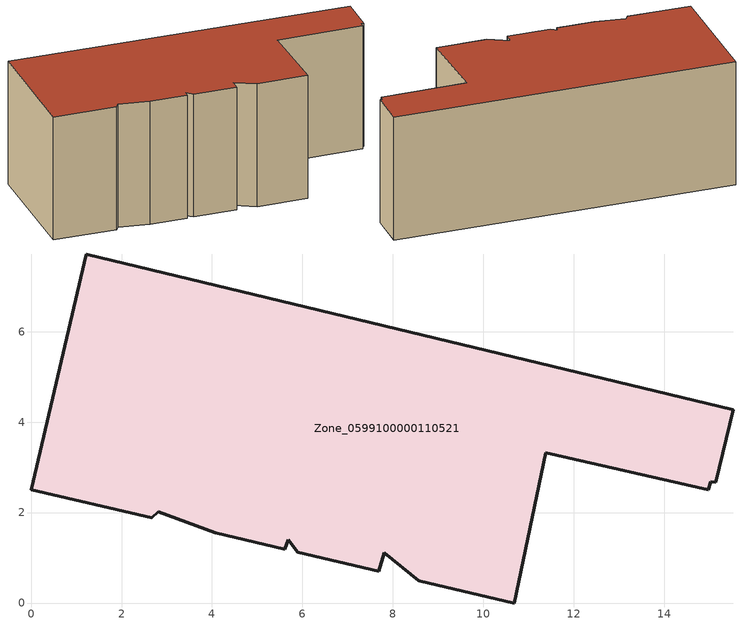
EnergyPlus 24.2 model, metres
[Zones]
Zone_0599100000110521
 floor ground (C_G): 4.07,1.55 2.81,2.02 2.67,1.88 0,2.51 1.22,7.72 15.53,4.28 15.15,2.67 15.03,2.68 14.98,2.5 11.38,3.32 10.68,0 8.57,0.5 7.81,1.11 7.69,0.7 5.89,1.12 5.69,1.4 5.61,1.19 z0
 wall outside (C_F): 1.22,7.72 0,2.51 2.67,1.88 2.81,2.02 4.07,1.55 5.61,1.19 5.69,1.4 5.89,1.12 7.69,0.7 7.81,1.11 8.57,0.5 10.68,0 11.38,3.32 14.98,2.5 15.03,2.68 15.15,2.67 15.53,4.28 1.22,7.72 z0:5.58
 roof outside (C_R): 5.89,1.12 7.69,0.7 7.81,1.11 8.57,0.5 10.68,0 11.38,3.32 14.98,2.5 15.03,2.68 15.15,2.67 15.53,4.28 1.22,7.72 0,2.51 2.67,1.88 2.81,2.02 4.07,1.55 5.61,1.19 5.69,1.4 z5.58
[BUILDING]
Pand.0599100000110521: North Axis=0; Terrain=City; Loads Convergence Tolerance Value=0.04; Temperature Convergence Tolerance Value=0.4; Solar Distribution=FullExterior; Maximum Number of Warmup Days=25; Minimum Number of Warmup Days=1
[Site:Location]
Rotterdam.The.Hague.AP_ZH_NLD Design_Conditions: Latitude=51.96; Longitude=4.45; Time Zone=1; Elevation=-4.5
[SITE:GROUNDTEMPERATURE:BUILDINGSURFACE]
18, 18, 18, 18, 18, 18, 18, 18, 18, 18, 18, 18
[MATERIAL] Thermal Absorptance=0.9; Solar Absorptance=0.7; Visible Absorptance=0.7
Name | Roughness | Thickness | Conductivity | Density | Specific Heat
G.TC.1946 | MediumSmooth | 0.15 | 1 | 540 | 1210
F.TC.1946 | Rough | 0.3 | 0.857143 | 1920 | 840
R.TC.1946 | MediumRough | 0.2 | 0.909091 | 1500 | 1000
[CONSTRUCTION]
C_G: G.TC.1946
C_F: F.TC.1946
C_R: R.TC.1946
[ZONE]
Zone_0599100000110521: Type=1; Multiplier=1; Ceiling Height=Autocalculate; Volume=Autocalculate; Floor Area=autocalculate; Part of Total Floor Area=Yes
[ZONEINFILTRATION:DESIGNFLOWRATE]
Infil_Zone_0599100000110521: Zone or ZoneList or Space or SpaceList=Zone_0599100000110521; Schedule=AlwaysOn; Design Flow Rate Calculation Method=Flow/Area; Flow Rate per Floor Area=0.003; Constant Term Coefficient=1; Temperature Term Coefficient=0; Velocity Term Coefficient=0; Velocity Squared Term Coefficient=0
[HVACTEMPLATE:ZONE:IDEALLOADSAIRSYSTEM]
Zone_0599100000110521: Maximum Heating Supply Air Temperature=50; Minimum Cooling Supply Air Temperature=13; Maximum Heating Supply Air Humidity Ratio=0.0156; Minimum Cooling Supply Air Humidity Ratio=0.0077; Heating Limit=NoLimit; Cooling Limit=NoLimit; Dehumidification Control Type=ConstantSensibleHeatRatio; Cooling Sensible Heat Ratio=0.7; Dehumidification Setpoint=60; Humidification Control Type=None; Humidification Setpoint=30; Outdoor Air Method=None; Outdoor Air Flow Rate per Person=0.00944; Outdoor Air Flow Rate per Zone Floor Area=0; Outdoor Air Flow Rate per Zone=0; Demand Controlled Ventilation Type=None; Outdoor Air Economizer Type=NoEconomizer; Heat Recovery Type=None; Sensible Heat Recovery Effectiveness=0.7; Latent Heat Recovery Effectiveness=0.65
[ZONECONTROL:THERMOSTAT]
ThermostatControl_Zone_0599100000110521: Zone or ZoneList=Zone_0599100000110521; Control Type Schedule=DualSetpointControlType; Control 1=Thermostat_Zone_0599100000110521; Temperature Difference Between Cutout And Setpoint=0
[THERMOSTATSETPOINT:DUALSETPOINT]
Thermostat_Zone_0599100000110521: Heating Setpoint Temperature Schedule=HeatingSetpoint_Zone_0599100000110521; Cooling Setpoint Temperature Schedule=CoolingSetpoint_Zone_0599100000110521
[SCHEDULE:COMPACT]
HeatingSetpoint_Zone_0599100000110521: Through: 12/31, For: AllDays, Until: 24:00, 21
CoolingSetpoint_Zone_0599100000110521: Through: 12/31, For: AllDays, Until: 24:00, 24
DualSetpointControlType: Through: 12/31, For: AllDays, Until: 24:00, 4
AlwaysOn: Through: 12/31, For: AllDays, Until: 24:00, 1
